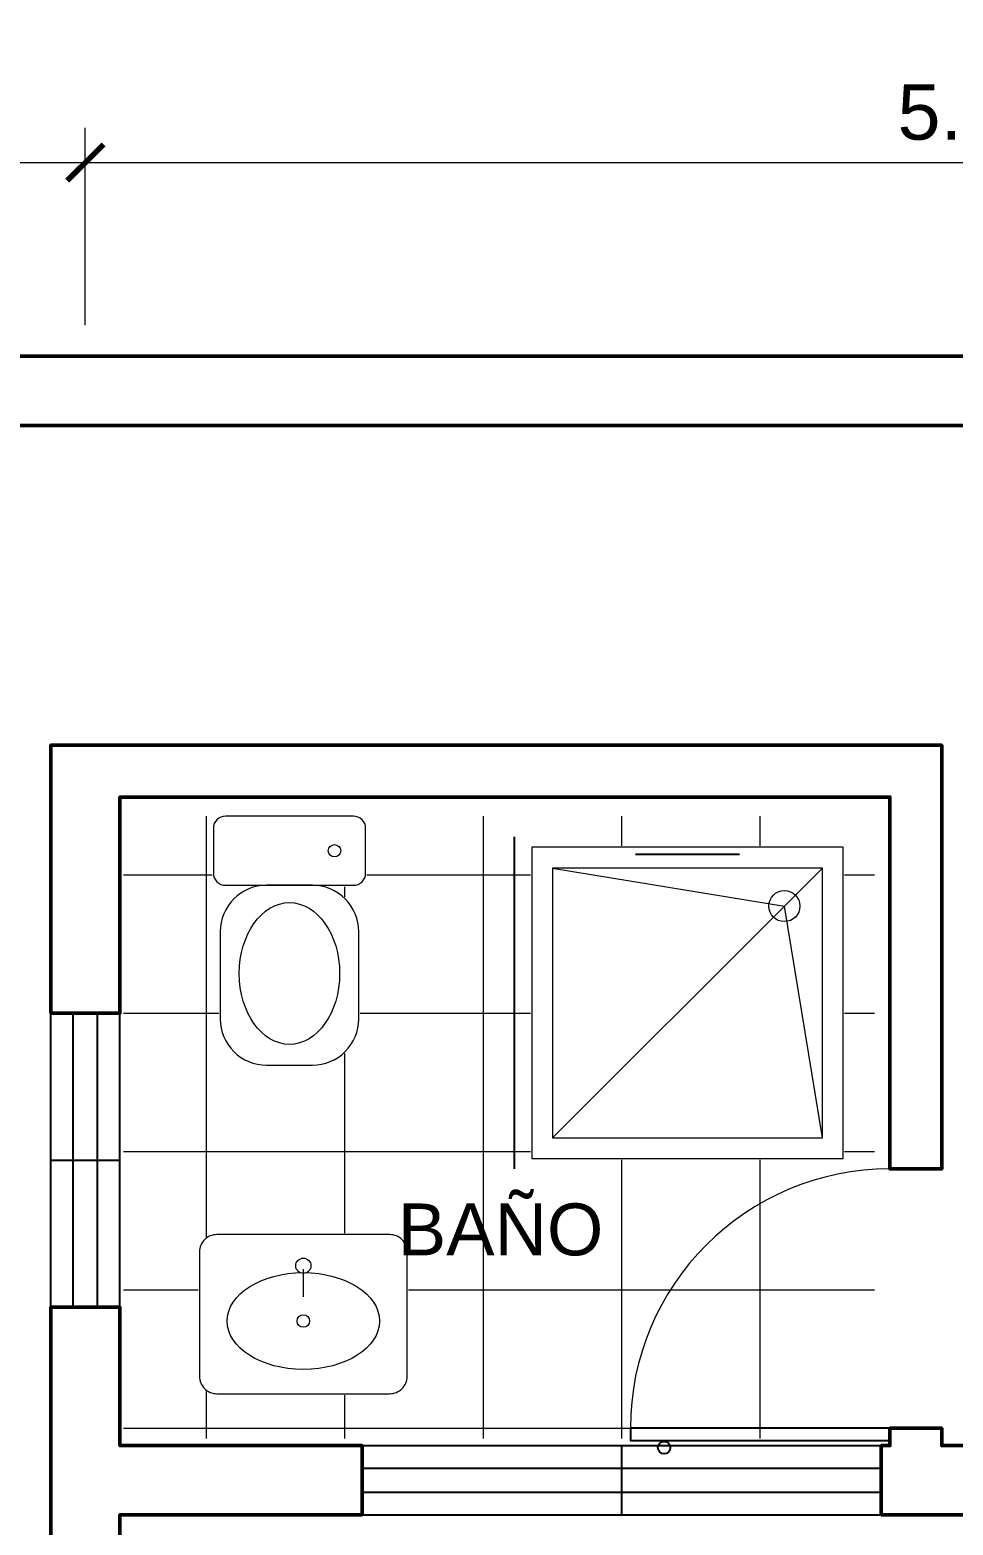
# Model space of a CAD drawing. Header units: metres. Extents: x -1.4 to 26.1, y -0.8 to 23.2.
# Drawn here: x 1.09 to 3.758, y 18.92 to 23.244 of the extents above; entities that cross this region are included whole.
import ezdxf
from ezdxf.enums import TextEntityAlignment as Align

# ---------------------------------------------------------------- set-up
doc = ezdxf.new("R2010")
doc.units = ezdxf.units.M
for name, color, linetype, lineweight in [('A_COTA', 7, 'Continuous', 13), ('A_MUEBLE', 7, 'Continuous', 18), ('A_MURO_CORTE', 7, 'Continuous', 50), ('A_PUERTA', 7, 'Continuous', 25), ('A_SANITARIO', 7, 'Continuous', 18), ('A_TEXTO', 7, 'Continuous', 13), ('A_VENTANA', 7, 'Continuous', 25)]:
    doc.layers.add(name, color=color, linetype=linetype, lineweight=lineweight)
doc.layers.add('A_MUEBLE_DETALLE', color=8, linetype='Continuous', lineweight=9, true_color=0x555555)
doc.layers.add('A_PISO_TRAMA', color=9, linetype='Continuous', lineweight=9, true_color=0xb4b4b4)
doc.styles.add('ARQ', font='arial.ttf')
doc.styles.add('OpenSansCondensed-Light', font='OpenSansCondensed-Light.ttf')
doc.dimstyles.new('EZDXF', dxfattribs={"dimtxt": 0.25, "dimasz": 0.175, "dimexe": 0.375, "dimexo": 0.125, "dimgap": 0.1, "dimtad": 1, "dimlfac": 100, "dimzin": 12, "dimdsep": 46, "dimtxsty": 'OpenSansCondensed-Light', "dimblk": 'ARCHTICK', "dimcen": 2.5, "dimazin": 3, "dimtfac": 0.5, "dimtmove": 2, "dimatfit": 3})

# ---------------------------------------------------------------- blocks, each defined once
blk = doc.blocks.new('M_DUCHA_90')
at = {"layer": 'A_MUEBLE_DETALLE'}
for p in [(-0.39, 0.39), (0.39, 0.39), (-0.39, -0.39), (0.39, -0.39)]:
    blk.add_line(p, (0.28, 0.28), dxfattribs=at)
blk.add_lwpolyline([(-0.39, -0.39), (0.39, -0.39), (0.39, 0.39), (-0.39, 0.39)], close=True, dxfattribs=at)
blk.add_circle((0.28, 0.28), 0.045, dxfattribs=at)
at = {"layer": 'A_SANITARIO'}
blk.add_lwpolyline([(-0.45, -0.45), (0.45, -0.45), (0.45, 0.45), (-0.45, 0.45)], close=True, dxfattribs=at)
at = {"layer": 'A_VENTANA'}
blk.add_line((-0.15, 0.43), (0.15, 0.43), dxfattribs=at)
blk = doc.blocks.new('M_INODORO')
at = {"layer": 'A_MUEBLE_DETALLE'}
blk.add_circle((0.13, 0.3), 0.018, dxfattribs=at)
at = {"layer": 'A_SANITARIO'}
for points in [[(-0.185, 0.2), (0.185, 0.2, 0.414214), (0.22, 0.235), (0.22, 0.365, 0.414214), (0.185, 0.4), (-0.185, 0.4, 0.414214), (-0.22, 0.365), (-0.22, 0.235, 0.414214)], [(-0.0667, -0.32), (0.0667, -0.32, 0.414214), (0.2, -0.1867), (0.2, 0.0667, 0.414214), (0.0667, 0.2), (-0.0667, 0.2, 0.414214), (-0.2, 0.0667), (-0.2, -0.1867, 0.414214)]]:
    blk.add_lwpolyline(points, format="xyb", close=True, dxfattribs=at)
blk.add_ellipse((0, -0.055), major_axis=(0, 0.205), ratio=0.707317, dxfattribs=at)
blk = doc.blocks.new('M_LAVATORIO')
at = {"layer": 'A_MUEBLE_DETALLE'}
blk.add_circle((0, -0.02), 0.018, dxfattribs=at)
at = {"layer": 'A_SANITARIO'}
blk.add_line((0, 0.13), (0, 0.05), dxfattribs=at)
blk.add_lwpolyline([(-0.25, -0.23), (0.25, -0.23, 0.414214), (0.3, -0.18), (0.3, 0.18, 0.414214), (0.25, 0.23), (-0.25, 0.23, 0.414214), (-0.3, 0.18), (-0.3, -0.18, 0.414214)], format="xyb", close=True, dxfattribs=at)
blk.add_circle((0, 0.14), 0.022, dxfattribs=at)
blk.add_ellipse((0, -0.02), major_axis=(0.22, 0), ratio=0.636364, dxfattribs=at)
blk = doc.blocks.new('_ARCHTICK')
at = {"color": 0, "linetype": 'BYBLOCK', "const_width": 0.15}
blk.add_lwpolyline([(-0.5, -0.5), (0.5, 0.5)], dxfattribs=at)

msp = doc.modelspace()

# ---------------------------------------------------------------- hatches: boundary and pattern name
at = {"layer": 'A_PISO_TRAMA'}
h = msp.add_hatch(dxfattribs=at)
h.set_pattern_fill('ARQ_BALDOSA', style=0)
h.set_pattern_definition([(0, (0, 0), (0, 0.4), []), (90, (0, 0), (0.4, 0), [])])
h.paths.add_polyline_path([(3.53, 19.17), (1.36, 19.17), (1.36, 20.97), (1.6383, 20.97), (1.62802, 20.96307), (1.62771, 20.96284), (1.62742, 20.96258), (1.62716, 20.96229), (1.62693, 20.96198), (1.61943, 20.95086), (1.61923, 20.95052), (1.61906, 20.95017), (1.61893, 20.9498), (1.61883, 20.94942), (1.61608, 20.93579), (1.61602, 20.9354), (1.616, 20.935), (1.616, 20.805), (1.61602, 20.8046), (1.61608, 20.80421), (1.61883, 20.79058), (1.61893, 20.7902), (1.61906, 20.78983), (1.61923, 20.78948), (1.61943, 20.78914), (1.62693, 20.77802), (1.62716, 20.77771), (1.62742, 20.77742), (1.62771, 20.77716), (1.62802, 20.77693), (1.63914, 20.76943), (1.63948, 20.76923), (1.63983, 20.76906), (1.6402, 20.76893), (1.64058, 20.76883), (1.65421, 20.76608), (1.6546, 20.76602), (1.655, 20.766), (1.72879, 20.766), (1.72115, 20.76368), (1.72078, 20.76355), (1.72042, 20.76338), (1.69748, 20.75113), (1.69714, 20.75093), (1.69682, 20.75069), (1.67652, 20.73404), (1.67622, 20.73378), (1.67596, 20.73348), (1.65931, 20.71318), (1.65907, 20.71286), (1.65887, 20.71252), (1.64662, 20.68958), (1.64645, 20.68922), (1.64632, 20.68885), (1.63876, 20.66396), (1.63866, 20.66358), (1.63861, 20.66319), (1.63602, 20.63706), (1.636, 20.63667), (1.636, 20.38333), (1.63602, 20.38294), (1.63861, 20.35681), (1.63866, 20.35642), (1.63876, 20.35604), (1.64632, 20.33115), (1.64645, 20.33078), (1.64662, 20.33042), (1.65887, 20.30748), (1.65907, 20.30714), (1.65931, 20.30682), (1.67596, 20.28652), (1.67622, 20.28622), (1.67652, 20.28596), (1.69682, 20.26931), (1.69714, 20.26907), (1.69748, 20.26887), (1.72042, 20.25662), (1.72078, 20.25645), (1.72115, 20.25632), (1.74604, 20.24876), (1.74642, 20.24866), (1.74681, 20.24861), (1.77294, 20.24602), (1.77333, 20.246), (1.90667, 20.246), (1.90706, 20.24602), (1.93319, 20.24861), (1.93358, 20.24866), (1.93396, 20.24876), (1.95885, 20.25632), (1.95922, 20.25645), (1.95958, 20.25662), (1.98252, 20.26887), (1.98286, 20.26907), (1.98318, 20.26931), (2.00348, 20.28596), (2.00378, 20.28622), (2.00404, 20.28652), (2.02069, 20.30682), (2.02093, 20.30714), (2.02113, 20.30748), (2.03338, 20.33042), (2.03355, 20.33078), (2.03368, 20.33115), (2.04124, 20.35604), (2.04134, 20.35642), (2.04139, 20.35681), (2.04398, 20.38294), (2.044, 20.38333), (2.044, 20.63667), (2.04398, 20.63706), (2.04139, 20.66319), (2.04134, 20.66358), (2.04124, 20.66396), (2.03368, 20.68885), (2.03355, 20.68922), (2.03338, 20.68958), (2.02113, 20.71252), (2.02093, 20.71286), (2.02069, 20.71318), (2.00404, 20.73348), (2.00378, 20.73378), (2.00348, 20.73404), (1.98318, 20.75069), (1.98286, 20.75093), (1.98252, 20.75113), (1.95958, 20.76338), (1.95922, 20.76355), (1.95885, 20.76368), (1.95121, 20.766), (2.025, 20.766), (2.0254, 20.76602), (2.02579, 20.76608), (2.03942, 20.76883), (2.0398, 20.76893), (2.04017, 20.76906), (2.04052, 20.76923), (2.04086, 20.76943), (2.05198, 20.77693), (2.05229, 20.77716), (2.05258, 20.77742), (2.05284, 20.77771), (2.05307, 20.77802), (2.06057, 20.78914), (2.06077, 20.78948), (2.06094, 20.78983), (2.06107, 20.7902), (2.06117, 20.79058), (2.06392, 20.80421), (2.06398, 20.8046), (2.064, 20.805), (2.064, 20.935), (2.06398, 20.9354), (2.06392, 20.93579), (2.06117, 20.94942), (2.06107, 20.9498), (2.06094, 20.95017), (2.06077, 20.95052), (2.06057, 20.95086), (2.05307, 20.96198), (2.05284, 20.96229), (2.05258, 20.96258), (2.05229, 20.96284), (2.05198, 20.96307), (2.0417, 20.97), (3.53, 20.97)])
h.paths.add_polyline_path([(3.44039, 19.97602), (3.44078, 19.97608), (3.44116, 19.97617), (3.44153, 19.9763), (3.44189, 19.97647), (3.44222, 19.97667), (3.44254, 19.97691), (3.44283, 19.97717), (3.44309, 19.97746), (3.44333, 19.97778), (3.44353, 19.97811), (3.4437, 19.97847), (3.44383, 19.97884), (3.44392, 19.97922), (3.44398, 19.97961), (3.444, 19.98), (3.444, 20.88), (3.44398, 20.88039), (3.44392, 20.88078), (3.44383, 20.88116), (3.4437, 20.88153), (3.44353, 20.88189), (3.44333, 20.88222), (3.44309, 20.88254), (3.44283, 20.88283), (3.44254, 20.88309), (3.44222, 20.88333), (3.44189, 20.88353), (3.44153, 20.8837), (3.44116, 20.88383), (3.44078, 20.88392), (3.44039, 20.88398), (3.44, 20.884), (2.54, 20.884), (2.53961, 20.88398), (2.53922, 20.88392), (2.53884, 20.88383), (2.53847, 20.8837), (2.53811, 20.88353), (2.53778, 20.88333), (2.53746, 20.88309), (2.53717, 20.88283), (2.53691, 20.88254), (2.53667, 20.88222), (2.53647, 20.88189), (2.5363, 20.88153), (2.53617, 20.88116), (2.53608, 20.88078), (2.53602, 20.88039), (2.536, 20.88), (2.536, 19.98), (2.53602, 19.97961), (2.53608, 19.97922), (2.53617, 19.97884), (2.5363, 19.97847), (2.53647, 19.97811), (2.53667, 19.97778), (2.53691, 19.97746), (2.53717, 19.97717), (2.53746, 19.97691), (2.53778, 19.97667), (2.53811, 19.97647), (2.53847, 19.9763), (2.53884, 19.97617), (2.53922, 19.97608), (2.53961, 19.97602), (2.54, 19.976), (3.44, 19.976)], flags=0)
h.paths.add_polyline_path([(1.5771, 19.72087), (1.57704, 19.72048), (1.57602, 19.7104), (1.576, 19.71), (1.576, 19.35), (1.57602, 19.3496), (1.57704, 19.33952), (1.5771, 19.33913), (1.5772, 19.33874), (1.58011, 19.32935), (1.58024, 19.32899), (1.58041, 19.32863), (1.58061, 19.3283), (1.59133, 19.31241), (1.59156, 19.3121), (1.59182, 19.31182), (1.5921, 19.31156), (1.59241, 19.31133), (1.6083, 19.30061), (1.60863, 19.30041), (1.60899, 19.30024), (1.60935, 19.30011), (1.61874, 19.2972), (1.61913, 19.2971), (1.61952, 19.29704), (1.6296, 19.29602), (1.63, 19.296), (2.13, 19.296), (2.1304, 19.29602), (2.14048, 19.29704), (2.14087, 19.2971), (2.14126, 19.2972), (2.15065, 19.30011), (2.15101, 19.30024), (2.15137, 19.30041), (2.1517, 19.30061), (2.16759, 19.31133), (2.1679, 19.31156), (2.16818, 19.31182), (2.16844, 19.3121), (2.16867, 19.31241), (2.17939, 19.3283), (2.17959, 19.32863), (2.17976, 19.32899), (2.17989, 19.32935), (2.1828, 19.33874), (2.1829, 19.33913), (2.18296, 19.33952), (2.18398, 19.3496), (2.184, 19.35), (2.184, 19.71), (2.18398, 19.7104), (2.18296, 19.72048), (2.1829, 19.72087), (2.1828, 19.72126), (2.17989, 19.73065), (2.17976, 19.73101), (2.17959, 19.73137), (2.17939, 19.7317), (2.16867, 19.74759), (2.16844, 19.7479), (2.16818, 19.74818), (2.1679, 19.74844), (2.16759, 19.74867), (2.1517, 19.75939), (2.15137, 19.75959), (2.15101, 19.75976), (2.15065, 19.75989), (2.14126, 19.7628), (2.14087, 19.7629), (2.14048, 19.76296), (2.1304, 19.76398), (2.13, 19.764), (1.63, 19.764), (1.6296, 19.76398), (1.61952, 19.76296), (1.61913, 19.7629), (1.61874, 19.7628), (1.60935, 19.75989), (1.60899, 19.75976), (1.60863, 19.75959), (1.6083, 19.75939), (1.59241, 19.74867), (1.5921, 19.74844), (1.59182, 19.74818), (1.59156, 19.7479), (1.59133, 19.74759), (1.58061, 19.7317), (1.58041, 19.73137), (1.58024, 19.73101), (1.58011, 19.73065), (1.5772, 19.72126)], flags=0)

# ---------------------------------------------------------------- linework, layer by layer
at = {"layer": 'A_MUEBLE_DETALLE'}
msp.add_arc((3.575, 19.2), 0.75, 90, 180, dxfattribs=at)
at = {"layer": 'A_MURO_CORTE'}
for points in [[(0, 0), (1.25, 0), (1.25, 0.2), (0.2, 0.2), (0.2, 22.1), (9.8, 22.1), (9.8, 20.3), (8.85, 20.3), (8.85, 20.1), (9.8, 20.1), (9.8, 19.55), (10, 19.55), (10, 22.3), (0, 22.3)], [(1.15, 20.4), (1.35, 20.4), (1.35, 21.025), (3.575, 21.025), (3.575, 19.95), (3.725, 19.95), (3.725, 21.175), (1.15, 21.175)], [(1.15, 18.35), (1.35, 18.35), (1.35, 18.95), (2.05, 18.95), (2.05, 19.15), (1.35, 19.15), (1.35, 19.55), (1.15, 19.55)], [(3.55, 18.95), (4.5, 18.95), (4.5, 19.15), (3.725, 19.15), (3.725, 19.2), (3.575, 19.2), (3.575, 19.15), (3.55, 19.15)]]:
    msp.add_lwpolyline(points, close=True, dxfattribs=at)
at = {"layer": 'A_PUERTA'}
msp.add_lwpolyline([(3.575, 19.2), (2.825, 19.2), (2.825, 19.165), (3.575, 19.165)], close=True, dxfattribs=at)
msp.add_circle((2.9225, 19.144), 0.018, dxfattribs=at)
at = {"layer": 'A_VENTANA'}
for p, q in [((2.49, 19.95), (2.49, 20.91)), ((1.15, 19.55), (1.15, 20.4)), ((1.15, 20.4), (1.35, 20.4)), ((1.215, 19.55), (1.215, 20.4)), ((1.285, 19.55), (1.285, 20.4)), ((1.35, 19.55), (1.35, 20.4)), ((1.15, 19.975), (1.35, 19.975)), ((1.15, 19.55), (1.35, 19.55)), ((2.05, 19.15), (3.55, 19.15)), ((2.05, 18.95), (2.05, 19.15)), ((2.8, 18.95), (2.8, 19.15)), ((3.55, 18.95), (3.55, 19.15)), ((2.05, 19.085), (3.55, 19.085)), ((2.05, 19.015), (3.55, 19.015)), ((2.05, 18.95), (3.55, 18.95))]:
    msp.add_line(p, q, dxfattribs=at)

# ---------------------------------------------------------------- block references
at = {"layer": 'A_MUEBLE'}
for name, p in [('M_INODORO', (1.84, 20.57)), ('M_DUCHA_90', (2.99, 20.43)), ('M_LAVATORIO', (1.88, 19.53))]:
    msp.add_blockref(name, p, dxfattribs=at)

# ---------------------------------------------------------------- texts
at = {"layer": 'A_TEXTO', "style": 'ARQ'}
msp.add_text('BAÑO', height=0.15, dxfattribs=at).set_placement((2.45, 19.7), align=Align.CENTER)

# ---------------------------------------------------------------- dimensions: what is measured, and where the dimension line sits
at = {"layer": 'A_COTA'}
for base, p1, p2, text in [((1.25, 22.86), (1.25, 22.3), (6.95, 22.3), '5.70 REF.'), ((0, 22.86), (0, 22.3), (1.25, 22.3), '1.25')]:
    msp.add_linear_dim(base=base, p1=p1, p2=p2, text=text, dimstyle='EZDXF', override={"dimtxt": 0.16, "dimasz": 0.105, "dimexe": 0.1, "dimexo": 0.09, "dimgap": 0.065, "dimtad": 1, "dimdec": 2, "dimzin": 0, "dimtxsty": 'ARQ', "dimblk": 'ARCHTICK', "dimclrd": 256, "dimclre": 256, "dimclrt": 256, "dimlwd": 13, "dimlwe": 13}, dxfattribs=at).render()

doc.saveas('drawing.dxf')
